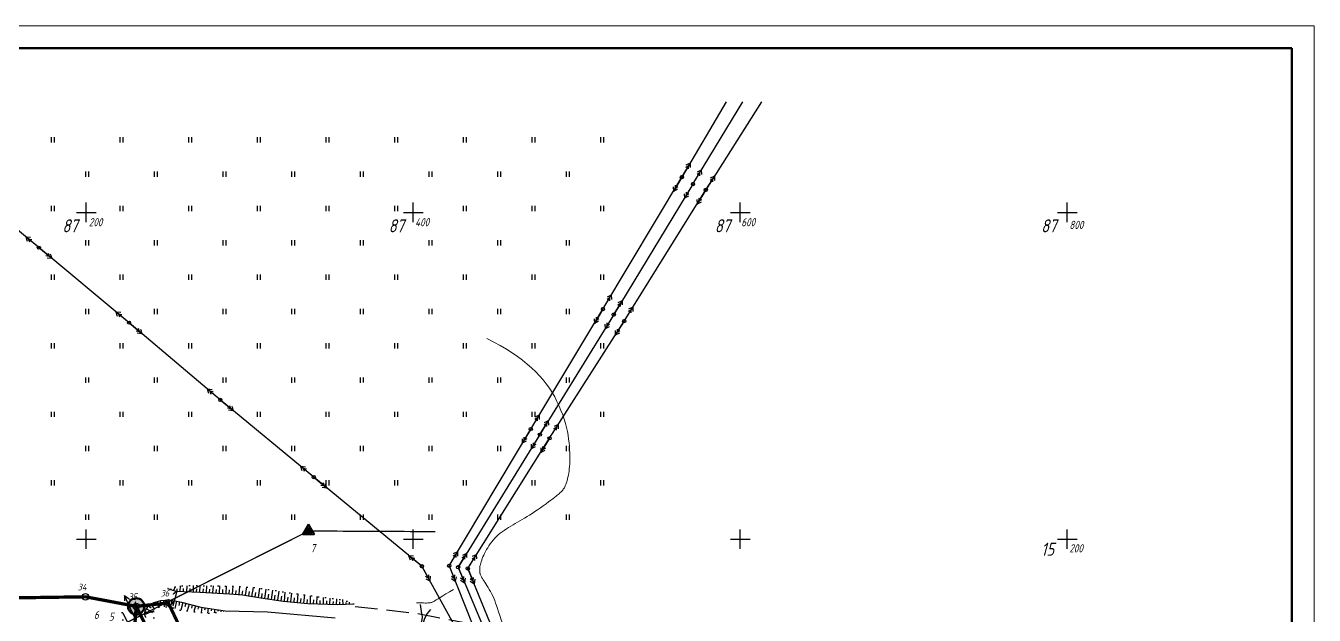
# Model space of a CAD drawing. Header units: millimetres. Extents: x 0 to 841, y 0 to 594.
# Drawn here: x 555 to 841, y 463 to 594 of the extents above; entities that cross this region are included whole.
import ezdxf
from ezdxf.lldxf.tags import DXFTag

# ---------------------------------------------------------------- set-up
doc = ezdxf.new("R2010")
doc.units = ezdxf.units.MM
doc.set_wipeout_variables(frame=1)
for name, pattern in [('ADOT', [10, 0, -10]), ('AHIDDEN2', [3, 1.5, -1.5]), ('AHIDDEN4', [7, 5, -2]), ('K5LT_BASIC', [0]), ('K5LT_THIN', [0]), ('KONTUR', [1.5, 0, -1.5])]:
    doc.linetypes.add(name, pattern=pattern)
for name, color, linetype in [('00_доповнення_топоплан', 7, 'Continuous'), ('01_Земельний_відвід', 7, 'Continuous'), ('01_Земельний_відвід_існуючий', 7, 'Continuous'), ('01_Річка', 7, 'Continuous'), ('0_Лицензия', 6, 'Continuous'), ('кресты', 7, 'Continuous'), ('НАДЗЕМКА', 7, 'Continuous'), ('ПИКЕТЫ', 7, 'Continuous'), ('Рамка', 30, 'Continuous'), ('РЕЛЬЕФ', 7, 'Continuous')]:
    doc.layers.add(name, color=color, linetype=linetype)
doc.styles.add('Такие дела', font='GOST_A.TTF', dxfattribs={"oblique": 15})
tags = doc.linetypes.add('New Line1', pattern=[1.5, 1, -0.5]).pattern_tags.tags
tags[6:7] = [DXFTag(74, 4), DXFTag(75, 0), DXFTag(340, '0'), DXFTag(46, 1.0), DXFTag(50, 0.0), DXFTag(44, 0.0), DXFTag(45, 0.0)]
tags[4:5] = [DXFTag(74, 4), DXFTag(75, 0), DXFTag(340, '0'), DXFTag(46, 1.0), DXFTag(50, 0.0), DXFTag(44, 0.0), DXFTag(45, 0.0)]
tags = doc.linetypes.add('New Line8', pattern=[0.5, 0.2, -0.3]).pattern_tags.tags
tags[6:7] = [DXFTag(74, 4), DXFTag(75, 0), DXFTag(340, '0'), DXFTag(46, 1.0), DXFTag(50, 0.0), DXFTag(44, 0.0), DXFTag(45, 0.0)]
tags[4:5] = [DXFTag(74, 4), DXFTag(75, 0), DXFTag(340, '0'), DXFTag(46, 1.0), DXFTag(50, 0.0), DXFTag(44, 0.0), DXFTag(45, 0.0)]

# ---------------------------------------------------------------- blocks, each defined once
blk = doc.blocks.new('U0')
at = {"layer": 'Рамка', "color": 7, "linetype": 'K5LT_THIN', "lineweight": 18}
for p, q in [((0, 594), (841, 594)), ((841, 594), (841, 0))]:
    blk.add_line(p, q, dxfattribs=at)
at = {"layer": 'Рамка', "color": 7, "linetype": 'K5LT_BASIC', "lineweight": 60}
for p, q in [((20, 589), (836, 589)), ((836, 589), (836, 5))]:
    blk.add_line(p, q, dxfattribs=at)
blk = doc.blocks.new('Licenzia')
at = {"linetype": 'New Line1', "lineweight": 25}
h = blk.add_hatch(color=6, dxfattribs=at)
h.dxf.hatch_style = 1
h.set_gradient(color1=(255, 0, 255), color2=(255, 0, 255), centered=1, tint=1, name='INVCYLINDER')
edge = h.paths.add_edge_path()
edge.add_arc((0, 0), 2, 0, 360)
at = {"color": 6, "linetype": 'Continuous', "lineweight": 40, "flags": 128}
blk.add_lwpolyline([(-0.08, 4.01), (-3.48, -1.99), (3.45, -1.99)], close=True, dxfattribs=at)
at = {"color": 10, "linetype": 'Continuous', "lineweight": 25}
blk.add_circle((0, 0), 2, dxfattribs=at)
blk = doc.blocks.new('01_Земельний')
at = {"layer": '01_Земельний_відвід', "linetype": 'Continuous', "lineweight": 50}
h = blk.add_hatch(color=2, dxfattribs=at)
h.dxf.hatch_style = 1
edge = h.paths.add_edge_path()
edge.add_arc((0, 0), 5, 0, 360)
at = {"layer": '01_Земельний_відвід', "color": 7, "linetype": 'Continuous', "lineweight": 50}
blk.add_circle((0, 0), 5, dxfattribs=at)
blk = doc.blocks.new('108')
at = {"color": 0, "linetype": 'Continuous', "lineweight": 0}
blk.add_wipeout([(0.51, -0.12), (0.52, -0.06), (0.52, -0.01), (0.52, 0.05), (0.51, 0.1), (0.5, 0.15), (0.48, 0.2), (0.45, 0.25), (0.42, 0.3), (0.39, 0.34), (0.35, 0.38), (0.31, 0.42), (0.26, 0.45), (0.22, 0.47), (0.17, 0.49), (0.11, 0.51), (0.06, 0.52), (0.01, 0.52), (-0.05, 0.52), (-0.1, 0.51), (-0.15, 0.5), (-0.21, 0.48), (-0.25, 0.45), (-0.3, 0.42), (-0.34, 0.39), (-0.38, 0.35), (-0.42, 0.31), (-0.45, 0.26), (-0.47, 0.22), (-0.49, 0.17), (-0.51, 0.11), (-0.52, 0.06), (-0.52, 0.01), (-0.52, -0.05), (-0.51, -0.1), (-0.5, -0.15), (-0.48, -0.21), (-0.45, -0.25), (-0.42, -0.3), (-0.39, -0.34), (-0.35, -0.38), (-0.31, -0.42), (-0.27, -0.45), (-0.22, -0.47), (-0.17, -0.49), (-0.12, -0.51), (-0.06, -0.52), (-0.01, -0.52), (0.05, -0.52), (0.1, -0.51), (0.15, -0.5), (0.2, -0.48), (0.25, -0.45), (0.3, -0.42), (0.34, -0.39), (0.38, -0.35), (0.42, -0.31), (0.45, -0.27), (0.47, -0.22), (0.49, -0.17)], dxfattribs=at)
at = {"linetype": 'Continuous'}
h = blk.add_hatch(color=0, dxfattribs=at)
edge = h.paths.add_edge_path()
edge.add_arc((0, 0), 0.0196, 0, 360)
at = {"color": 0, "linetype": 'Continuous'}
for radius in [0.5, 0.0196]:
    blk.add_circle((0, 0), radius, dxfattribs=at)
blk = doc.blocks.new('115_3')
at = {"color": 0, "linetype": 'Continuous'}
for p, q in [((0, 0), (5.1, 0)), ((3.22, 0.49), (4.1, 0)), ((3.22, -0.49), (4.1, 0)), ((3.91, 0.76), (5.1, 0)), ((3.91, -0.76), (5.1, 0))]:
    blk.add_line(p, q, dxfattribs=at)

msp = doc.modelspace()

# ---------------------------------------------------------------- linework, layer by layer
at = {"color": 6, "linetype": 'Continuous', "lineweight": 60, "flags": 128}
msp.add_lwpolyline([(645.87, 345.86, 0.29, 0.29, 0), (510.84, 265.14, 0.29, 0.29, 0), (493.97, 226.42, 0.29, 0.29, 0), (455.79, 175.4, 0.29, 0.29, 0), (461.04, 59.05, 0.29, 0.29, 0), (282.33, 115.04, 0.29, 0.29, 0), (102.4, 133.6, 0.29, 0.29, 0), (121.77, 353.6, 0.29, 0.29, 0), (123.32, 410.28, 0, 0, 0), (236.52, 413.05, 0.29, 0.29, 0), (361.92, 455.1, 0.29, 0.29, 0), (432.04, 462.93, 0.29, 0.29, 0), (574.55, 459.99, 0.29, 0.29, 0), (617.74, 481.75, 0.29, 0.29, 0), (645.88, 481.61, 0.29, 0.29, 0)], format="xyseb", dxfattribs=at)
at = {"layer": '00_доповнення_топоплан', "color": 7, "linetype": 'Continuous', "lineweight": -3}
for p, q in [((587.83, 468.53), (588.1, 469.37)), ((589.26, 468.35), (589.3, 469.56)), ((590.71, 468.3), (590.75, 469.6)), ((592.16, 468.25), (592.21, 469.63)), ((593.61, 468.2), (593.69, 469.61)), ((595.06, 468.11), (595.15, 469.59)), ((596.51, 468.03), (596.6, 469.57)), ((597.96, 467.95), (598.05, 469.55)), ((599.41, 467.86), (599.5, 469.53)), ((600.86, 467.75), (601.03, 469.51)), ((602.3, 467.61), (602.48, 469.42)), ((603.74, 467.43), (604.04, 469.32)), ((605.18, 467.2), (605.49, 469.23)), ((585.52, 466.34), (585.65, 464.93)), ((586.45, 468.97), (586.45, 468.97)), ((586.96, 466.44), (586.66, 464.82)), ((606.61, 466.98), (606.93, 469.03)), ((608.05, 466.77), (608.34, 468.82)), ((609.48, 466.56), (609.77, 468.6)), ((610.92, 466.36), (611.21, 468.38)), ((612.36, 466.16), (612.56, 468.18)), ((613.8, 466.02), (614, 467.97)), ((615.25, 465.87), (615.44, 467.77)), ((616.69, 465.73), (616.88, 467.57)), ((618.14, 465.62), (618.2, 467.38)), ((619.59, 465.57), (619.65, 467.19)), ((621.04, 465.52), (621.09, 467.01)), ((622.49, 465.47), (622.54, 466.84)), ((623.95, 465.42), (623.99, 466.66)), ((625.4, 465.47), (625.35, 466.5)), ((581.35, 463.18), (583.43, 464.12)), ((581.76, 464.51), (583.12, 463.67)), ((582.77, 465.52), (583.56, 464.31)), ((584.09, 466.07), (584.4, 464.79)), ((588.39, 466.17), (588.08, 464.55)), ((589.81, 465.88), (589.36, 464.16)), ((591.21, 465.51), (590.82, 464)), ((592.62, 465.15), (592.28, 463.84)), ((594.03, 464.8), (593.86, 463.67)), ((595.47, 464.59), (595.31, 463.52)), ((596.9, 464.38), (596.79, 463.6)), ((598.34, 464.17), (598.28, 463.8)), ((626.85, 465.53), (626.83, 465.93))]:
    msp.add_line(p, q, dxfattribs=at)
at = {"layer": '00_доповнення_топоплан', "linetype": 'Continuous'}
for p, q in [((586.24, 466.41), (586.31, 465.63)), ((587.14, 468.75), (587.2, 468.96)), ((587.67, 466.3), (587.53, 465.52)), ((588.53, 468.38), (588.55, 468.93)), ((589.98, 468.33), (590, 468.95)), ((591.43, 468.28), (591.46, 468.95)), ((592.88, 468.22), (592.91, 468.92)), ((594.33, 468.16), (594.38, 468.88)), ((595.78, 468.07), (595.83, 468.83)), ((597.23, 467.99), (597.28, 468.77)), ((598.68, 467.9), (598.73, 468.72)), ((600.13, 467.82), (600.18, 468.67)), ((601.58, 467.68), (601.67, 468.57)), ((603.02, 467.54), (603.11, 468.45)), ((604.46, 467.32), (604.61, 468.29)), ((605.89, 467.09), (606.05, 468.12)), ((607.33, 466.87), (607.47, 467.9)), ((608.76, 466.67), (608.91, 467.69)), ((610.2, 466.46), (610.35, 467.47)), ((611.64, 466.25), (611.78, 467.26)), ((613.08, 466.09), (613.18, 467.08)), ((614.53, 465.94), (614.62, 466.91)), ((615.97, 465.8), (616.07, 466.73)), ((617.42, 465.65), (617.51, 466.56)), ((618.87, 465.6), (618.9, 466.44)), ((620.32, 465.55), (620.34, 466.32)), ((581.41, 463.88), (582.22, 463.71)), ((582.18, 465.11), (582.83, 464.65)), ((583.39, 465.9), (583.56, 465.17)), ((584.8, 466.25), (584.96, 465.56)), ((589.1, 466.03), (588.94, 465.19)), ((590.51, 465.7), (590.3, 464.89)), ((591.92, 465.33), (591.73, 464.63)), ((593.32, 464.97), (593.17, 464.37)), ((594.75, 464.7), (594.67, 464.15)), ((596.18, 464.49), (596.11, 464.01)), ((597.62, 464.27), (597.58, 463.97)), ((599.06, 464.06), (599.05, 464.02)), ((621.77, 465.5), (621.79, 466.21)), ((623.22, 465.45), (623.24, 466.1)), ((624.67, 465.44), (624.65, 466.01)), ((626.12, 465.5), (626.11, 465.86)), ((627.57, 465.56), (627.57, 465.6))]:
    msp.add_line(p, q, dxfattribs=at)
at = {"layer": '00_доповнення_топоплан', "linetype": 'KONTUR', "flags": 128}
for points in [[(627.73, 465.57), (625.45, 466.48), (618.98, 467.27), (612.08, 468.25), (605.81, 469.2), (601.12, 469.5), (592.12, 469.64), (588.88, 469.55), (586.45, 468.97)], [(719.08, 250.4), (719.12, 252.04), (719.15, 256.53), (719.07, 260.51), (718.9, 263.95), (718.65, 266.85), (718.34, 269.17), (718.05, 270.64), (717.76, 271.44), (717.36, 272.25), (716.82, 273.07), (716.13, 273.92), (715.23, 274.85), (713.89, 276.22), (713.42, 276.92), (713.13, 277.54), (712.38, 279.26), (712.03, 279.71), (711.65, 280.03), (710.95, 280.44), (710.08, 280.81), (708.86, 281.2), (705.78, 282.15), (704.28, 282.76), (703.03, 283.38), (702.04, 283.99), (701.22, 284.62), (700.41, 285.38), (699.72, 286.17), (699.58, 286.44), (699.39, 287.12), (699.24, 288.08), (699.17, 289.26), (699.16, 291.38), (699.28, 295.03), (699.57, 300.83), (700.08, 306.65), (700.11, 308.58), (700.15, 309.88), (700.06, 310.36), (699.82, 310.97), (699.49, 311.5), (699.08, 311.95), (698.58, 312.35), (697.97, 312.69), (697.22, 312.99), (696.28, 313.24), (695.07, 313.43), (693.17, 313.62), (690.35, 313.92), (685.52, 314.45), (684.31, 314.78), (683.46, 315.53), (682.11, 316.32), (680.74, 316.59), (677.25, 316.88), (673.23, 317.09), (670.41, 317.17), (668.54, 317.23), (667.58, 317.35), (666.5, 317.66), (664.52, 318.73), (661.7, 321.19), (659.41, 323.83), (657.89, 325.66), (656.04, 327.03), (652.92, 329.64), (648.7, 334.53), (645.37, 341.58), (641.45, 348.42), (638.21, 354.21), (633.62, 363.19), (629.26, 371.78), (623.01, 384.05), (616.51, 396.01), (610.85, 407.89), (606.1, 417.5), (597.87, 433.56), (587.04, 455.06), (583.33, 462.53), (583.02, 463.51), (583.59, 464.35), (584.47, 464.82), (585.74, 464.94), (587.53, 464.71), (589.43, 464.14), (595.55, 463.49), (597.84, 463.69), (599.24, 464.04)]]:
    msp.add_lwpolyline(points, dxfattribs=at)
at = {"layer": '00_доповнення_топоплан', "lineweight": 15}
msp.add_lwpolyline([(581.63, 462.56), (581.29, 463.31), (581.44, 463.98), (581.87, 464.67), (582.21, 465.15), (583.35, 465.89), (584.94, 466.28), (586.83, 466.46), (589.51, 465.96), (593.85, 464.83), (599.24, 464.04), (608.62, 463.76), (623.68, 462.44)], dxfattribs=at)
at = {"layer": '00_доповнення_топоплан', "color": 7, "linetype": 'Continuous', "lineweight": -3, "flags": 128}
for points in [[(586.45, 468.97), (588.26, 468.39), (593.6, 468.2), (600.2, 467.82), (603.05, 467.54), (607.14, 466.9), (612.13, 466.18), (617.55, 465.64), (624.21, 465.42), (627.73, 465.57)], [(642.55, 465.43), (642.84, 463.33), (642.93, 462.79), (642.89, 461.94), (642.68, 461.23), (641.47, 459.98)], [(644.79, 464.33), (644.04, 463.39), (643.48, 462.29), (643.16, 461.32), (643.05, 459.55)]]:
    msp.add_lwpolyline(points, dxfattribs=at)
at = {"layer": '00_доповнення_топоплан', "linetype": 'New Line8', "lineweight": 15}
msp.add_lwpolyline([(641.72, 465.83), (642.28, 465.8), (642.78, 465.78), (643.22, 465.76), (643.61, 465.75), (643.94, 465.75), (644.22, 465.76), (644.45, 465.77), (644.62, 465.79), (644.76, 465.82), (644.9, 465.85), (645.03, 465.89), (645.16, 465.94), (645.29, 465.99), (645.42, 466.05), (645.54, 466.12), (645.66, 466.19), (645.83, 466.3), (646.1, 466.47), (646.48, 466.7), (646.96, 466.99), (647.55, 467.34), (648.24, 467.76), (649.03, 468.23), (649.93, 468.77)], dxfattribs=at)
at = {"layer": '00_доповнення_топоплан', "color": 7, "linetype": 'AHIDDEN4', "flags": 128}
msp.add_lwpolyline([(628.07, 465), (641.68, 463.48), (653.52, 461.19), (665.97, 459), (674.32, 457.28), (682.35, 454.61), (688.75, 451.06), (691.87, 448.57)], dxfattribs=at)
at = {"layer": '01_Земельний_відвід', "color": 2, "linetype": 'Continuous', "lineweight": 50, "const_width": 0.726, "flags": 128}
msp.add_lwpolyline([(579.47, 465.01), (635.08, 353.13), (631.77, 333.79), (624.99, 336.44), (618.75, 338.39), (603.65, 340.82), (582.27, 346.72), (571.62, 357.64)], close=True, dxfattribs=at)
at = {"layer": '01_Земельний_відвід_існуючий', "color": 2, "linetype": 'Continuous', "lineweight": 50, "const_width": 0.726}
for points in [[(528.01, 466.55), (568.23, 467.13), (579.47, 465.01), (571.62, 357.64)], [(635.08, 353.13), (579.47, 465.01), (586.61, 465.78), (654.87, 321.49)]]:
    msp.add_lwpolyline(points, dxfattribs=at)
at = {"layer": '01_Земельний_відвід_існуючий', "color": 7, "linetype": 'Continuous', "lineweight": -3}
for centre in [(568.23, 467.13), (586.61, 465.78), (579.47, 465.01)]:
    msp.add_circle(centre, 0.726, dxfattribs=at)
at = {"layer": '01_Річка', "color": 0, "linetype": 'Continuous'}
for p, q in [((560.64, 568.07), (560.64, 569.25)), ((561.23, 569.25), (561.23, 568.07)), ((575.89, 568.07), (575.89, 569.25)), ((576.48, 569.25), (576.48, 568.07)), ((591.13, 568.07), (591.13, 569.25)), ((591.72, 569.25), (591.72, 568.07)), ((606.38, 568.07), (606.38, 569.25)), ((606.97, 569.25), (606.97, 568.07)), ((621.63, 568.07), (621.63, 569.25)), ((622.21, 569.25), (622.21, 568.07)), ((636.87, 568.07), (636.87, 569.25)), ((637.46, 569.25), (637.46, 568.07)), ((652.12, 568.07), (652.12, 569.25)), ((652.71, 569.25), (652.71, 568.07)), ((667.36, 568.07), (667.36, 569.25)), ((667.95, 569.25), (667.95, 568.07)), ((682.61, 568.07), (682.61, 569.25)), ((683.2, 569.25), (683.2, 568.07)), ((568.27, 560.44), (568.27, 561.62)), ((568.85, 561.62), (568.85, 560.45)), ((583.51, 560.44), (583.51, 561.62)), ((584.1, 561.62), (584.1, 560.45)), ((598.76, 560.44), (598.76, 561.62)), ((599.35, 561.62), (599.35, 560.45)), ((614, 560.44), (614, 561.62)), ((614.59, 561.62), (614.59, 560.45)), ((629.25, 560.44), (629.25, 561.62)), ((629.84, 561.62), (629.84, 560.45)), ((644.5, 560.44), (644.5, 561.62)), ((645.08, 561.62), (645.08, 560.45)), ((659.74, 560.44), (659.74, 561.62)), ((660.33, 561.62), (660.33, 560.45)), ((674.99, 560.44), (674.99, 561.62)), ((675.58, 561.62), (675.58, 560.45)), ((560.64, 552.82), (560.64, 554)), ((561.23, 554), (561.23, 552.82)), ((575.89, 552.82), (575.89, 554)), ((576.48, 554), (576.48, 552.82)), ((591.13, 552.82), (591.13, 554)), ((591.72, 554), (591.72, 552.82)), ((606.38, 552.82), (606.38, 554)), ((606.97, 554), (606.97, 552.82)), ((621.63, 552.82), (621.63, 554)), ((622.21, 554), (622.21, 552.82)), ((636.87, 552.82), (636.87, 554)), ((637.46, 554), (637.46, 552.82)), ((652.12, 552.82), (652.12, 554)), ((652.71, 554), (652.71, 552.82)), ((667.36, 552.82), (667.36, 554)), ((667.95, 554), (667.95, 552.82)), ((682.61, 552.82), (682.61, 554)), ((683.2, 554), (683.2, 552.82)), ((568.27, 545.2), (568.27, 546.38)), ((568.85, 546.38), (568.85, 545.2)), ((583.51, 545.2), (583.51, 546.38)), ((584.1, 546.38), (584.1, 545.2)), ((598.76, 545.2), (598.76, 546.38)), ((599.35, 546.38), (599.35, 545.2)), ((614, 545.2), (614, 546.38)), ((614.59, 546.38), (614.59, 545.2)), ((629.25, 545.2), (629.25, 546.38)), ((629.84, 546.38), (629.84, 545.2)), ((644.5, 545.2), (644.5, 546.38)), ((645.08, 546.38), (645.08, 545.2)), ((659.74, 545.2), (659.74, 546.38)), ((660.33, 546.38), (660.33, 545.2)), ((674.99, 545.2), (674.99, 546.38)), ((675.58, 546.38), (675.58, 545.2)), ((560.64, 537.57), (560.64, 538.75)), ((561.23, 538.75), (561.23, 537.58)), ((575.89, 537.57), (575.89, 538.75)), ((576.48, 538.75), (576.48, 537.58)), ((591.13, 537.57), (591.13, 538.75)), ((591.72, 538.75), (591.72, 537.58)), ((606.38, 537.57), (606.38, 538.75)), ((606.97, 538.75), (606.97, 537.58)), ((621.63, 537.57), (621.63, 538.75)), ((622.21, 538.75), (622.21, 537.58)), ((636.87, 537.57), (636.87, 538.75)), ((637.46, 538.75), (637.46, 537.58)), ((652.12, 537.57), (652.12, 538.75)), ((652.71, 538.75), (652.71, 537.58)), ((667.36, 537.57), (667.36, 538.75)), ((667.95, 538.75), (667.95, 537.58)), ((682.61, 537.57), (682.61, 538.75)), ((683.2, 538.75), (683.2, 537.58)), ((568.27, 529.95), (568.27, 531.13)), ((568.85, 531.13), (568.85, 529.95)), ((583.51, 529.95), (583.51, 531.13)), ((584.1, 531.13), (584.1, 529.95)), ((598.76, 529.95), (598.76, 531.13)), ((599.35, 531.13), (599.35, 529.95)), ((614, 529.95), (614, 531.13)), ((614.59, 531.13), (614.59, 529.95)), ((629.25, 529.95), (629.25, 531.13)), ((629.84, 531.13), (629.84, 529.95)), ((644.5, 529.95), (644.5, 531.13)), ((645.08, 531.13), (645.08, 529.95)), ((659.74, 529.95), (659.74, 531.13)), ((660.33, 531.13), (660.33, 529.95)), ((674.99, 529.95), (674.99, 531.13)), ((675.58, 531.13), (675.58, 529.95)), ((560.64, 522.33), (560.64, 523.51)), ((561.23, 523.51), (561.23, 522.33)), ((575.89, 522.33), (575.89, 523.51)), ((576.48, 523.51), (576.48, 522.33)), ((591.13, 522.33), (591.13, 523.51)), ((591.72, 523.51), (591.72, 522.33)), ((606.38, 522.33), (606.38, 523.51)), ((606.97, 523.51), (606.97, 522.33)), ((621.63, 522.33), (621.63, 523.51)), ((622.21, 523.51), (622.21, 522.33)), ((636.87, 522.33), (636.87, 523.51)), ((637.46, 523.51), (637.46, 522.33)), ((652.12, 522.33), (652.12, 523.51)), ((652.71, 523.51), (652.71, 522.33)), ((667.36, 522.33), (667.36, 523.51)), ((667.95, 523.51), (667.95, 522.33)), ((682.61, 522.33), (682.61, 523.51)), ((683.2, 523.51), (683.2, 522.33)), ((568.27, 514.7), (568.27, 515.88)), ((568.85, 515.88), (568.85, 514.71)), ((583.51, 514.7), (583.51, 515.88)), ((584.1, 515.88), (584.1, 514.71)), ((598.76, 514.7), (598.76, 515.88)), ((599.35, 515.88), (599.35, 514.71)), ((614, 514.7), (614, 515.88)), ((614.59, 515.88), (614.59, 514.71)), ((629.25, 514.7), (629.25, 515.88)), ((629.84, 515.88), (629.84, 514.71)), ((644.5, 514.7), (644.5, 515.88)), ((645.08, 515.88), (645.08, 514.71)), ((659.74, 514.7), (659.74, 515.88)), ((660.33, 515.88), (660.33, 514.71)), ((674.99, 514.7), (674.99, 515.88)), ((675.58, 515.88), (675.58, 514.71)), ((560.64, 507.08), (560.64, 508.26)), ((561.23, 508.26), (561.23, 507.09)), ((575.89, 507.08), (575.89, 508.26)), ((576.48, 508.26), (576.48, 507.09)), ((591.13, 507.08), (591.13, 508.26)), ((591.72, 508.26), (591.72, 507.09)), ((606.38, 507.08), (606.38, 508.26)), ((606.97, 508.26), (606.97, 507.09)), ((621.63, 507.08), (621.63, 508.26)), ((622.21, 508.26), (622.21, 507.09)), ((636.87, 507.08), (636.87, 508.26)), ((637.46, 508.26), (637.46, 507.09)), ((652.12, 507.08), (652.12, 508.26)), ((652.71, 508.26), (652.71, 507.09)), ((667.36, 507.08), (667.36, 508.26)), ((667.95, 508.26), (667.95, 507.09)), ((682.61, 507.08), (682.61, 508.26)), ((683.2, 508.26), (683.2, 507.09)), ((568.27, 499.46), (568.27, 500.64)), ((568.85, 500.64), (568.85, 499.46)), ((583.51, 499.46), (583.51, 500.64)), ((584.1, 500.64), (584.1, 499.46)), ((598.76, 499.46), (598.76, 500.64)), ((599.35, 500.64), (599.35, 499.46)), ((614, 499.46), (614, 500.64)), ((614.59, 500.64), (614.59, 499.46)), ((629.25, 499.46), (629.25, 500.64)), ((629.84, 500.64), (629.84, 499.46)), ((644.5, 499.46), (644.5, 500.64)), ((645.08, 500.64), (645.08, 499.46)), ((659.74, 499.46), (659.74, 500.64)), ((660.33, 500.64), (660.33, 499.46)), ((674.99, 499.46), (674.99, 500.64)), ((675.58, 500.64), (675.58, 499.46)), ((560.64, 491.84), (560.64, 493.02)), ((561.23, 493.02), (561.23, 491.84)), ((575.89, 491.84), (575.89, 493.02)), ((576.48, 493.02), (576.48, 491.84)), ((591.13, 491.84), (591.13, 493.02)), ((591.72, 493.02), (591.72, 491.84)), ((606.38, 491.84), (606.38, 493.02)), ((606.97, 493.02), (606.97, 491.84)), ((621.63, 491.84), (621.63, 493.02)), ((622.21, 493.02), (622.21, 491.84)), ((636.87, 491.84), (636.87, 493.02)), ((637.46, 493.02), (637.46, 491.84)), ((652.12, 491.84), (652.12, 493.02)), ((652.71, 493.02), (652.71, 491.84)), ((667.36, 491.84), (667.36, 493.02)), ((667.95, 493.02), (667.95, 491.84)), ((682.61, 491.84), (682.61, 493.02)), ((683.2, 493.02), (683.2, 491.84)), ((568.27, 484.21), (568.27, 485.39)), ((568.85, 485.39), (568.85, 484.22)), ((583.51, 484.21), (583.51, 485.39)), ((584.1, 485.39), (584.1, 484.22)), ((598.76, 484.21), (598.76, 485.39)), ((599.35, 485.39), (599.35, 484.22)), ((614, 484.21), (614, 485.39)), ((614.59, 485.39), (614.59, 484.22)), ((629.25, 484.21), (629.25, 485.39)), ((629.84, 485.39), (629.84, 484.22)), ((644.5, 484.21), (644.5, 485.39)), ((645.08, 485.39), (645.08, 484.22)), ((659.74, 484.21), (659.74, 485.39)), ((660.33, 485.39), (660.33, 484.22)), ((674.99, 484.21), (674.99, 485.39)), ((675.58, 485.39), (675.58, 484.22))]:
    msp.add_line(p, q, dxfattribs=at)
at = {"layer": 'кресты', "color": 3, "linetype": 'Continuous'}
for p, q in [((566.19, 552.54), (570.55, 552.54)), ((566.19, 552.54), (570.55, 552.54)), ((568.37, 550.36), (568.37, 554.72)), ((638.79, 552.54), (643.15, 552.54)), ((638.79, 552.54), (643.15, 552.54)), ((640.97, 550.36), (640.97, 554.72)), ((711.39, 552.54), (715.75, 552.54)), ((711.39, 552.54), (715.75, 552.54)), ((713.57, 550.36), (713.57, 554.72)), ((783.99, 552.54), (788.35, 552.54)), ((783.99, 552.54), (788.35, 552.54)), ((786.17, 550.36), (786.17, 554.72)), ((568.37, 477.76), (568.37, 482.12)), ((568.37, 477.76), (568.37, 482.12)), ((640.97, 477.76), (640.97, 482.12)), ((640.97, 477.76), (640.97, 482.12)), ((713.57, 477.76), (713.57, 482.12)), ((713.57, 477.76), (713.57, 482.12)), ((786.17, 477.76), (786.17, 482.12)), ((786.17, 477.76), (786.17, 482.12)), ((566.19, 479.94), (570.55, 479.94)), ((566.19, 479.94), (570.55, 479.94)), ((638.79, 479.94), (643.15, 479.94)), ((638.79, 479.94), (643.15, 479.94)), ((711.39, 479.94), (715.75, 479.94)), ((711.39, 479.94), (715.75, 479.94)), ((783.99, 479.94), (788.35, 479.94)), ((783.99, 479.94), (788.35, 479.94))]:
    msp.add_line(p, q, dxfattribs=at)
at = {"layer": 'НАДЗЕМКА', "color": 0, "linetype": 'Continuous'}
for points in [[(581.63, 462.56), (581.29, 463.31), (581.44, 463.98), (581.87, 464.67), (582.21, 465.15), (583.35, 465.89), (584.94, 466.28), (586.83, 466.46), (589.51, 465.96), (593.85, 464.83), (599.24, 464.04), (608.62, 463.76), (623.68, 462.44)], [(642.55, 465.43), (642.84, 463.33), (642.93, 462.79), (642.89, 461.94), (642.68, 461.23), (641.47, 459.98)], [(644.79, 464.33), (644.04, 463.39), (643.48, 462.29), (643.16, 461.32), (643.05, 459.55)]]:
    msp.add_lwpolyline(points, dxfattribs=at)
at = {"layer": 'РЕЛЬЕФ', "linetype": 'KONTUR', "flags": 128}
for points in [[(627.73, 465.57), (625.45, 466.48), (618.98, 467.27), (612.08, 468.25), (605.81, 469.2), (601.12, 469.5), (592.12, 469.64), (588.88, 469.55), (586.45, 468.97)], [(576.34, 463.62), (576.58, 461.7), (579.36, 456.06), (584.44, 445.84), (589.37, 435.91), (610.16, 393.64), (627.99, 357.1), (634.7, 343.67), (631.81, 326.07)], [(719.08, 250.4), (719.12, 252.04), (719.15, 256.53), (719.07, 260.51), (718.9, 263.95), (718.65, 266.85), (718.34, 269.17), (718.05, 270.64), (717.76, 271.44), (717.36, 272.25), (716.82, 273.07), (716.13, 273.92), (715.23, 274.85), (713.89, 276.22), (713.42, 276.92), (713.13, 277.54), (712.38, 279.26), (712.03, 279.71), (711.65, 280.03), (710.95, 280.44), (710.08, 280.81), (708.86, 281.2), (705.78, 282.15), (704.28, 282.76), (703.03, 283.38), (702.04, 283.99), (701.22, 284.62), (700.41, 285.38), (699.72, 286.17), (699.58, 286.44), (699.39, 287.12), (699.24, 288.08), (699.17, 289.26), (699.16, 291.38), (699.28, 295.03), (699.57, 300.83), (700.08, 306.65), (700.11, 308.58), (700.15, 309.88), (700.06, 310.36), (699.82, 310.97), (699.49, 311.5), (699.08, 311.95), (698.58, 312.35), (697.97, 312.69), (697.22, 312.99), (696.28, 313.24), (695.07, 313.43), (693.17, 313.62), (690.35, 313.92), (685.52, 314.45), (684.31, 314.78), (683.46, 315.53), (682.11, 316.32), (680.74, 316.59), (677.25, 316.88), (673.23, 317.09), (670.41, 317.17), (668.54, 317.23), (667.58, 317.35), (666.5, 317.66), (664.52, 318.73), (661.7, 321.19), (659.41, 323.83), (657.89, 325.66), (656.04, 327.03), (652.92, 329.64), (648.7, 334.53), (645.37, 341.58), (641.45, 348.42), (638.21, 354.21), (633.62, 363.19), (629.26, 371.78), (623.01, 384.05), (616.51, 396.01), (610.85, 407.89), (606.1, 417.5), (597.87, 433.56), (587.04, 455.06), (583.33, 462.53), (583.02, 463.51), (583.59, 464.35), (584.47, 464.82), (585.74, 464.94), (587.53, 464.71), (589.43, 464.14), (595.55, 463.49), (597.84, 463.69), (599.24, 464.04)]]:
    msp.add_lwpolyline(points, dxfattribs=at)
at = {"layer": 'РЕЛЬЕФ', "color": 7, "flags": 128}
for points in [[(579.52, 461.62), (576.88, 467.44), (576.88, 466.22)], [(576.88, 467.44), (577.9, 466.65)]]:
    msp.add_lwpolyline(points, dxfattribs=at)
at = {"layer": 'РЕЛЬЕФ', "flags": 128}
msp.add_lwpolyline([(576.5, 463.59), (591, 434.48), (603.67, 409.21), (616.53, 383.74), (637.16, 343.54), (635.98, 334.1), (632.95, 326.14)], dxfattribs=at)

# ---------------------------------------------------------------- block references
at = {"layer": '01_Земельний_відвід', "color": 5, "linetype": 'Continuous', "lineweight": 50, "xscale": 0.363, "yscale": 0.363, "zscale": 0.363}
msp.add_blockref('01_Земельний', (579.47, 465.01), dxfattribs=at)
at = {"layer": '0_Лицензия', "color": 6, "linetype": 'New Line1', "lineweight": 25, "xscale": 0.363, "yscale": 0.363, "zscale": 0.363}
msp.add_blockref('Licenzia', (617.74, 481.75), dxfattribs=at)
at = {"layer": 'Рамка'}
msp.add_blockref('U0', (0, 0), dxfattribs=at)

# ---------------------------------------------------------------- texts
at = {"color": 1, "linetype": 'Continuous', "lineweight": 211, "insert": (573.4, 463.62), "char_height": 1.81, "attachment_point": 1, "style": 'Такие дела'}
msp.add_mtext_dynamic_manual_height_columns('5', width=4.5382, gutter_width=15, heights=[0], dxfattribs=at)
at = {"layer": '01_Земельний_відвід', "linetype": 'Continuous', "lineweight": 50, "style": 'Такие дела', "oblique": 15}
msp.add_text('1', height=3.63, dxfattribs=at).set_placement((586.73, 465.01))
at = {"layer": '01_Земельний_відвід_існуючий', "color": 7, "linetype": 'Continuous', "lineweight": -3, "char_height": 1.452, "attachment_point": 1, "style": 'Такие дела'}
for s, insert in [('34', (566.48, 470.01)), ('35', (577.72, 467.88)), ('36', (584.86, 468.66))]:
    msp.add_mtext_dynamic_manual_height_columns(s, width=5.049, gutter_width=15, heights=[0], dxfattribs=dict(at, insert=insert))
at = {"layer": '0_Лицензия', "color": 6, "linetype": 'New Line1', "lineweight": 25, "char_height": 1.81, "attachment_point": 1, "style": 'Такие дела'}
for s, insert in [('7', (618.17, 478.85)), ('6', (570.09, 464.03))]:
    msp.add_mtext_dynamic_manual_height_columns(s, width=7.2344, gutter_width=15, heights=[6.42], dxfattribs=dict(at, insert=insert))
at = {"layer": 'ПИКЕТЫ', "color": 7, "linetype": 'AHIDDEN2', "style": 'Такие дела', "oblique": 15}
for s, height, p in [('87', 2.904, (563.07, 548.11)), ('200', 1.815, (568.95, 549.45)), ('87', 2.904, (635.51, 548.11)), ('400', 1.815, (641.39, 549.45)), ('87', 2.904, (707.92, 548.11)), ('600', 1.815, (713.8, 549.45)), ('87', 2.904, (780.37, 548.1)), ('800', 1.815, (786.63, 548.85)), ('15', 2.904, (780.37, 476.25)), ('200', 1.815, (786.63, 477))]:
    msp.add_text(s, height=height, dxfattribs=at).set_placement(p)

# ---------------------------------------------------------------- next in the draw order: block references
at = {"layer": 'НАДЗЕМКА', "color": 7, "linetype": 'ADOT', "xscale": 0.7260000000000001, "yscale": 0.7260000000000001, "zscale": 0.7260000000000001}
for p in [(700.62, 560.38), (703.08, 558.83), (705.93, 557.53), (557.87, 544.7), (683.1, 531.05), (685.5, 529.83), (577.88, 528.03), (687.82, 528.39), (598.15, 510.87), (667.06, 504.41), (618.89, 493.72), (642.89, 473.91), (648.97, 474.03)]:
    msp.add_blockref('108', p, dxfattribs=at)

# ---------------------------------------------------------------- next in the draw order: linework, layer by layer
at = {"layer": 'НАДЗЕМКА', "color": 7, "linetype": 'Continuous'}
for points in [[(710.48, 577.1), (700.62, 560.38)], [(703.08, 558.83), (714.17, 577.1)], [(718.26, 577.1), (705.93, 557.53)]]:
    msp.add_lwpolyline(points, dxfattribs=at)

# ---------------------------------------------------------------- next in the draw order: block references
for p, xscale, yscale, zscale, rotation in [((700.62, 560.38), 0.7260000000000002, 0.7260000000000002, 0.7260000000000002, 59.4464), ((703.08, 558.83), 0.7260000000000001, 0.7260000000000001, 0.7260000000000001, 58.7482), ((705.93, 557.53), 0.7260000000000001, 0.7260000000000001, 0.7260000000000001, 57.7935)]:
    msp.add_blockref('115_3', p, dxfattribs=dict(at, xscale=xscale, yscale=yscale, zscale=zscale, rotation=rotation))
at = {"layer": 'НАДЗЕМКА', "color": 7, "linetype": 'ADOT'}
for p, xscale, yscale, zscale, rotation in [((700.62, 560.38), 0.7260000000000001, 0.7260000000000001, 0.7260000000000001, 239.1498999999999), ((703.08, 558.83), 0.726, 0.726, 0.726, 238.7742), ((705.93, 557.53), 0.7260000000000002, 0.7260000000000002, 0.7260000000000002, 238.1333), ((557.87, 544.7), 0.7260000000000001, 0.7260000000000001, 0.7260000000000001, 140.3871), ((557.87, 544.7), 0.7259999999999996, 0.7259999999999996, 0.7259999999999996, 320.2128), ((683.1, 531.05), 0.726, 0.726, 0.726, 59.14990000000001), ((685.5, 529.83), 0.7259999999999994, 0.7259999999999994, 0.7259999999999994, 58.7742), ((577.88, 528.03), 0.7260000000000002, 0.7260000000000002, 0.7260000000000002, 140.2128), ((683.1, 531.05), 0.7260000000000001, 0.7260000000000001, 0.7260000000000001, 238.9515), ((685.5, 529.83), 0.7260000000000001, 0.7260000000000001, 0.7260000000000001, 238.408), ((687.82, 528.39), 0.7260000000000002, 0.7260000000000002, 0.7260000000000002, 58.13330000000001), ((577.88, 528.03), 0.7260000000000001, 0.7260000000000001, 0.7260000000000001, 319.7477), ((687.82, 528.39), 0.7260000000000001, 0.7260000000000001, 0.7260000000000001, 237.5405), ((598.15, 510.87), 0.726, 0.726, 0.726, 139.7477), ((598.15, 510.87), 0.7260000000000001, 0.7260000000000001, 0.7260000000000001, 320.4113), ((618.89, 493.72), 0.7260000000000001, 0.7260000000000001, 0.7260000000000001, 140.4113), ((618.89, 493.72), 0.7260000000000001, 0.7260000000000001, 0.7260000000000001, 320.4581), ((642.89, 473.91), 0.7260000000000002, 0.7260000000000002, 0.7260000000000002, 140.4581), ((642.89, 473.91), 0.7260000000000001, 0.7260000000000001, 0.7260000000000001, 298.8979)]:
    msp.add_blockref('115_3', p, dxfattribs=dict(at, xscale=xscale, yscale=yscale, zscale=zscale, rotation=rotation))
at = {"layer": 'НАДЗЕМКА', "color": 7, "linetype": 'ADOT', "xscale": 0.7260000000000001, "yscale": 0.7260000000000001, "zscale": 0.7260000000000001}
for p in [(669.1, 503.16), (650.93, 473.71)]:
    msp.add_blockref('108', p, dxfattribs=at)

# ---------------------------------------------------------------- next in the draw order: block references
for p, rotation in [((667.06, 504.41), 58.9515), ((667.06, 504.41), 239.2274), ((648.97, 474.03), 291.2992)]:
    msp.add_blockref('115_3', p, dxfattribs=dict(at, rotation=rotation))
for p in [(671.25, 502.34), (653.08, 473.43)]:
    msp.add_blockref('108', p, dxfattribs=at)

# ---------------------------------------------------------------- next in the draw order: linework, layer by layer
at = {"layer": '00_доповнення_топоплан', "linetype": 'New Line8', "lineweight": 15, "flags": 128}
msp.add_lwpolyline([(672.75, 412.74), (672.84, 413.75), (672.93, 414.66), (673.01, 415.49), (673.1, 416.22), (673.18, 416.86), (673.26, 417.42), (673.35, 417.88), (673.42, 418.25), (673.51, 418.6), (673.6, 419), (673.71, 419.45), (673.83, 419.94), (673.96, 420.48), (674.1, 421.07), (674.25, 421.7), (674.41, 422.38), (674.57, 423.06), (674.72, 423.67), (674.86, 424.22), (674.98, 424.71), (675.08, 425.14), (675.18, 425.51), (675.26, 425.81), (675.33, 426.06), (675.38, 426.26), (675.43, 426.46), (675.47, 426.65), (675.51, 426.83), (675.53, 427), (675.55, 427.15), (675.56, 427.3), (675.56, 427.44), (675.55, 427.58), (675.55, 427.72), (675.54, 427.87), (675.53, 428.03), (675.52, 428.19), (675.51, 428.36), (675.5, 428.54), (675.48, 428.72), (675.46, 428.92), (675.43, 429.13), (675.38, 429.36), (675.31, 429.6), (675.24, 429.87), (675.15, 430.15), (675.04, 430.44), (674.93, 430.76), (674.76, 431.16), (674.5, 431.71), (674.14, 432.42), (673.7, 433.28), (673.16, 434.29), (672.53, 435.46), (671.81, 436.78), (671, 438.25), (670.17, 439.77), (669.4, 441.2), (668.68, 442.56), (668.02, 443.85), (667.42, 445.05), (666.87, 446.18), (666.38, 447.23), (665.95, 448.21), (665.54, 449.17), (665.11, 450.19), (664.67, 451.26), (664.22, 452.38), (663.75, 453.55), (663.27, 454.78), (662.78, 456.05), (662.27, 457.38), (661.77, 458.69), (661.31, 459.9), (660.9, 461.02), (660.53, 462.04), (660.2, 462.96), (659.91, 463.79), (659.66, 464.53), (659.45, 465.17), (659.26, 465.75), (659.06, 466.31), (658.84, 466.85), (658.62, 467.36), (658.38, 467.86), (658.12, 468.34), (657.86, 468.79), (657.58, 469.23), (657.32, 469.63), (657.07, 470.01), (656.85, 470.35), (656.66, 470.66), (656.49, 470.93), (656.34, 471.17), (656.22, 471.38), (656.13, 471.56), (656.05, 471.71), (655.98, 471.86), (655.92, 472.01), (655.87, 472.15), (655.83, 472.28), (655.79, 472.41), (655.77, 472.53), (655.76, 472.64), (655.75, 472.76), (655.74, 472.87), (655.74, 472.99), (655.73, 473.11), (655.73, 473.23), (655.73, 473.35), (655.74, 473.47), (655.74, 473.6), (655.76, 473.74), (655.79, 473.91), (655.84, 474.12), (655.9, 474.35), (655.98, 474.62), (656.07, 474.92), (656.19, 475.26), (656.31, 475.62), (656.46, 476.01), (656.63, 476.4), (656.82, 476.79), (657.03, 477.2), (657.26, 477.61), (657.51, 478.03), (657.78, 478.46), (658.07, 478.89), (658.39, 479.32), (658.73, 479.73), (659.08, 480.13), (659.46, 480.52), (659.86, 480.89), (660.28, 481.24), (660.73, 481.58), (661.19, 481.9), (661.67, 482.22), (662.15, 482.53), (662.64, 482.83), (663.14, 483.14), (663.64, 483.44), (664.15, 483.74), (664.66, 484.04), (665.18, 484.33), (665.71, 484.63), (666.26, 484.95), (666.82, 485.3), (667.39, 485.67), (667.98, 486.05), (668.59, 486.46), (669.21, 486.9), (669.84, 487.35), (670.46, 487.79), (671.02, 488.2), (671.52, 488.57), (671.96, 488.9), (672.35, 489.2), (672.69, 489.46), (672.96, 489.68), (673.18, 489.87), (673.37, 490.04), (673.55, 490.2), (673.72, 490.37), (673.88, 490.53), (674.02, 490.7), (674.16, 490.86), (674.29, 491.02), (674.41, 491.19), (674.52, 491.36), (674.63, 491.56), (674.73, 491.79), (674.84, 492.05), (674.94, 492.33), (675.04, 492.64), (675.14, 492.98), (675.24, 493.34), (675.33, 493.73), (675.42, 494.15), (675.49, 494.6), (675.56, 495.07), (675.62, 495.56), (675.67, 496.09), (675.71, 496.64), (675.74, 497.21), (675.76, 497.82), (675.76, 498.46), (675.74, 499.14), (675.7, 499.84), (675.64, 500.58), (675.57, 501.36), (675.47, 502.17), (675.35, 503.01), (675.2, 503.87), (675, 504.76), (674.76, 505.67), (674.48, 506.6), (674.15, 507.55), (673.77, 508.52), (673.36, 509.51), (672.89, 510.52), (672.38, 511.53), (671.82, 512.52), (671.2, 513.49), (670.52, 514.43), (669.79, 515.36), (669, 516.26), (668.16, 517.14), (667.26, 518.01), (666.3, 518.85), (665.26, 519.69), (664.14, 520.52), (662.93, 521.34), (661.65, 522.15), (660.29, 522.95), (658.86, 523.74), (657.34, 524.53)], dxfattribs=at)
at = {"layer": 'НАДЗЕМКА', "color": 7}
for points in [[(655.99, 450.17), (642.89, 473.91), (618.89, 493.72), (598.15, 510.87), (577.88, 528.03), (557.87, 544.7), (535.54, 563.18), (519.08, 577.1)], [(648.97, 474.03), (667.06, 504.41), (683.1, 531.05), (700.62, 560.38)], [(703.08, 558.83), (685.5, 529.83), (669.1, 503.16), (650.93, 473.71), (659.78, 452.69)], [(661.16, 453.71), (653.08, 473.43), (671.25, 502.34), (687.82, 528.39), (705.93, 557.53)], [(648.97, 474.03), (657.79, 451.82)]]:
    msp.add_lwpolyline(points, dxfattribs=at)

# ---------------------------------------------------------------- next in the draw order: block references
at = {"layer": 'НАДЗЕМКА', "color": 7, "linetype": 'ADOT'}
for p, xscale, yscale, zscale, rotation in [((669.1, 503.16), 0.7259999999999996, 0.7259999999999996, 0.7259999999999996, 58.408), ((669.1, 503.16), 0.7260000000000001, 0.7260000000000001, 0.7260000000000001, 238.3312), ((671.25, 502.34), 0.726, 0.726, 0.726, 57.54049999999999), ((671.25, 502.34), 0.7260000000000001, 0.7260000000000001, 0.7260000000000001, 237.8463), ((648.97, 474.03), 0.726, 0.726, 0.726, 59.22740000000001), ((650.93, 473.71), 0.7260000000000002, 0.7260000000000002, 0.7260000000000002, 58.33120000000001), ((653.08, 473.43), 0.7259999999999996, 0.7259999999999996, 0.7259999999999996, 57.8463), ((650.93, 473.68), 0.7260000000000002, 0.7260000000000002, 0.7260000000000002, 292.4586230844832), ((653.08, 473.46), 0.726, 0.726, 0.726, 292.3358230844832)]:
    msp.add_blockref('115_3', p, dxfattribs=dict(at, xscale=xscale, yscale=yscale, zscale=zscale, rotation=rotation))

doc.saveas('drawing.dxf')
